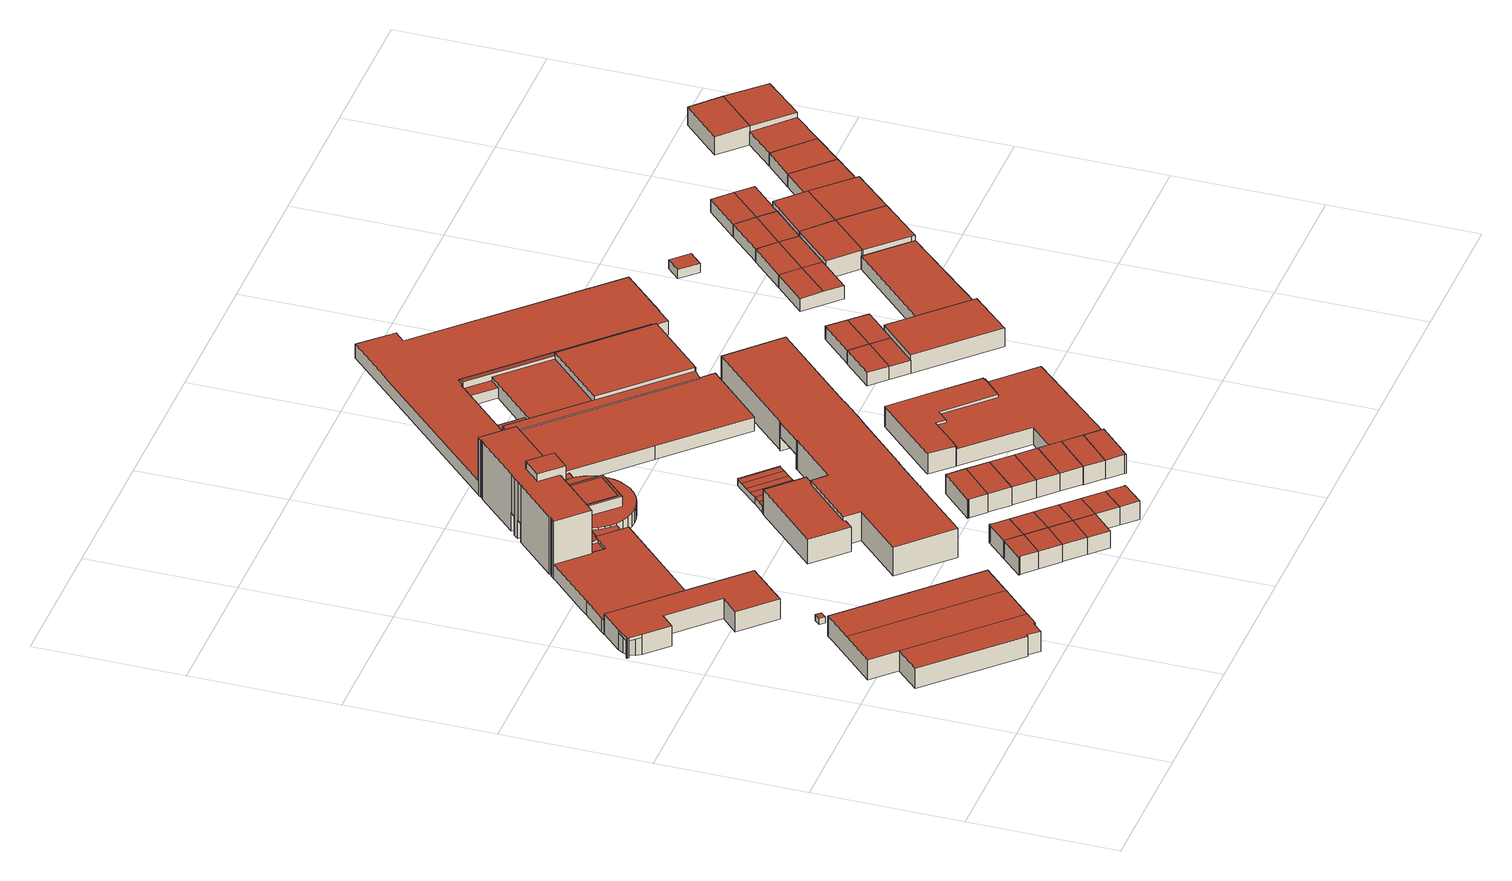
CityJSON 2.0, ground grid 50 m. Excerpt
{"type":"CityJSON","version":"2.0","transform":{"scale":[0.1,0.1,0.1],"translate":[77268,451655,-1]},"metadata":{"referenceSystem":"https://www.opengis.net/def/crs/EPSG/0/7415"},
"CityObjects":{
"building1":{"type":"Building","attributes":{"Volume":13999.69,"Dakoppervlakte":1916.48,"Muuroppervlakte":1341.81,"Vloeroppervlakte":1916.3,"hoogte_Z_max_in_m_NAP":7.34,"GEB_DOEL":"industriefunctie - overige gebruiksfunctie","dateOfConstruction":"1997-01-01","measuredHeight":7.4},"geometry":[{"type":"Solid","lod":"2","boundaries":[[[[0,1,2,3,4,5,6,7,8,9,10,11,12,13,14,15]],[[16,17,18,19,20,21,22,23]],[[24,16,23,25,26,27,28]],[[27,29,30,31,28]],[[17,16,6,5]],[[18,17,5,4]],[[2,20,19,3]],[[2,1,21,20]],[[21,1,0,22]],[[15,14,25,23,22,0]],[[14,13,26,25]],[[26,13,12,11,29,27]],[[10,30,29,11]],[[30,10,9,8,7,24,28,31]],[[6,16,24,7]],[[4,3,19,18]]]],"semantics":{"surfaces":[{"type":"GroundSurface"},{"type":"RoofSurface"},{"type":"WallSurface"}],"values":[[0,1,1,1,2,2,2,2,2,2,2,2,2,2,2,2]]}}]},
"building2":{"type":"Building","attributes":{"Volume":5080.6,"Dakoppervlakte":688.91,"Muuroppervlakte":1103.94,"Vloeroppervlakte":683.23,"hoogte_Z_max_in_m_NAP":7.45,"GEB_DOEL":"industriefunctie","dateOfConstruction":"1997-01-01","measuredHeight":7.43},"geometry":[{"type":"Solid","lod":"2","boundaries":[[[[32,33,34,35]],[[36,37,38,39,40,41,42,43,44,45,46,47,48]],[[49,50,51,52,53,54,55,56]],[[57,58,59,60,61,62,63,64,65,66,67,68,69]],[[56,66,65,49]],[[33,32,67,66,56]],[[68,67,32,35,54]],[[57,69,53,47,46]],[[46,45,58,57]],[[45,44,59,58]],[[44,43,60,59]],[[43,42,61,60]],[[42,41,62,61]],[[40,63,62,41]],[[39,64,63,40]],[[65,64,39,38,49]],[[48,47,53,52]],[[36,48,52,51]],[[51,50,37,36]],[[49,38,37,50]],[[34,33,56,55]],[[54,35,34,55]],[[68,54,53,69]]]],"semantics":{"surfaces":[{"type":"GroundSurface"},{"type":"OuterCeilingSurface"},{"type":"RoofSurface"},{"type":"WallSurface"}],"values":[[0,0,1,2,3,3,3,3,3,3,3,3,3,3,3,3,3,3,3,3,3,3,3]]}}]},
"building3":{"type":"Building","attributes":{"Volume":11.5,"Dakoppervlakte":5.27,"Muuroppervlakte":20.15,"Vloeroppervlakte":10.27,"hoogte_Z_max_in_m_NAP":2.2,"GEB_DOEL":"onbekend","dateOfConstruction":"1997-01-01","measuredHeight":2.18},"geometry":[{"type":"Solid","lod":"2","boundaries":[[[[70,71,72,73]],[[74,75,76,77]],[[71,74,77,72]],[[71,70,75,74]],[[73,76,75,70]],[[77,76,73,72]]]],"semantics":{"surfaces":[{"type":"GroundSurface"},{"type":"RoofSurface"},{"type":"WallSurface"}],"values":[[0,1,2,2,2,2]]}}]},
"building4":{"type":"Building","attributes":{"Volume":443.84,"Dakoppervlakte":66.18,"Muuroppervlakte":223.39,"Vloeroppervlakte":66.18,"hoogte_Z_max_in_m_NAP":6.76,"GEB_DOEL":"industriefunctie","dateOfConstruction":"1993-01-01","measuredHeight":6.78},"geometry":[{"type":"Solid","lod":"2","boundaries":[[[[78,79,80,81,82,83]],[[84,85,86,87,88,89]],[[79,78,87,86]],[[82,89,88,83]],[[82,81,84,89]],[[85,84,81,80]],[[88,87,78,83]],[[86,85,80,79]]]],"semantics":{"surfaces":[{"type":"GroundSurface"},{"type":"RoofSurface"},{"type":"WallSurface"}],"values":[[0,1,2,2,2,2,2,2]]}}]},
"building5":{"type":"Building","attributes":{"Volume":531.11,"Dakoppervlakte":80.83,"Muuroppervlakte":237.19,"Vloeroppervlakte":80.82,"hoogte_Z_max_in_m_NAP":6.76,"GEB_DOEL":"industriefunctie","dateOfConstruction":"1993-01-01","measuredHeight":6.64},"geometry":[{"type":"Solid","lod":"2","boundaries":[[[[90,91,92,93]],[[87,94,95,88]],[[90,93,88,95]],[[93,92,87,88]],[[87,92,91,94]],[[95,94,91,90]]]],"semantics":{"surfaces":[{"type":"GroundSurface"},{"type":"RoofSurface"},{"type":"WallSurface"}],"values":[[0,1,2,2,2,2]]}}]},
"building6":{"type":"Building","attributes":{"Volume":543.42,"Dakoppervlakte":83.27,"Muuroppervlakte":238.81,"Vloeroppervlakte":83.27,"hoogte_Z_max_in_m_NAP":6.76,"GEB_DOEL":"industriefunctie","dateOfConstruction":"1993-01-01","measuredHeight":6.59},"geometry":[{"type":"Solid","lod":"2","boundaries":[[[[96,97,98,99]],[[95,94,100,101]],[[96,99,94,95]],[[99,98,100,94]],[[100,98,97,101]],[[97,96,95,101]]]],"semantics":{"surfaces":[{"type":"GroundSurface"},{"type":"RoofSurface"},{"type":"WallSurface"}],"values":[[0,1,2,2,2,2]]}}]},
"building7":{"type":"Building","attributes":{"Volume":445.36,"Dakoppervlakte":66.3,"Muuroppervlakte":223.77,"Vloeroppervlakte":66.29,"hoogte_Z_max_in_m_NAP":6.76,"GEB_DOEL":"industriefunctie","dateOfConstruction":"1993-01-01","measuredHeight":6.79},"geometry":[{"type":"Solid","lod":"2","boundaries":[[[[83,82,102,103,104,105,106,107]],[[108,109,110,111,112,89,88,113]],[[82,83,88,89]],[[83,107,113,88]],[[110,109,108,106,105,104]],[[111,110,104,103]],[[103,102,112,111]],[[112,102,82,89]],[[108,113,107,106]]]],"semantics":{"surfaces":[{"type":"GroundSurface"},{"type":"RoofSurface"},{"type":"WallSurface"}],"values":[[0,1,2,2,2,2,2,2,2]]}}]},
"building8":{"type":"Building","attributes":{"Volume":494.15,"Dakoppervlakte":75.91,"Muuroppervlakte":228.43,"Vloeroppervlakte":75.9,"hoogte_Z_max_in_m_NAP":6.76,"GEB_DOEL":"industriefunctie","dateOfConstruction":"1993-01-01","measuredHeight":6.58},"geometry":[{"type":"Solid","lod":"2","boundaries":[[[[114,98,97,115]],[[100,116,117,101]],[[97,101,117,115]],[[97,98,100,101]],[[100,98,114,116]],[[116,114,115,117]]]],"semantics":{"surfaces":[{"type":"GroundSurface"},{"type":"RoofSurface"},{"type":"WallSurface"}],"values":[[0,1,2,2,2,2]]}}]},
"building9":{"type":"Building","attributes":{"Volume":531.86,"Dakoppervlakte":80.93,"Muuroppervlakte":237.38,"Vloeroppervlakte":80.93,"hoogte_Z_max_in_m_NAP":6.76,"GEB_DOEL":"industriefunctie","dateOfConstruction":"1993-01-01","measuredHeight":6.64},"geometry":[{"type":"Solid","lod":"2","boundaries":[[[[90,93,118,119]],[[120,113,88,95]],[[119,118,113,120]],[[88,113,118,93]],[[88,93,90,95]],[[95,90,119,120]]]],"semantics":{"surfaces":[{"type":"GroundSurface"},{"type":"RoofSurface"},{"type":"WallSurface"}],"values":[[0,1,2,2,2,2]]}}]},
"building10":{"type":"Building","attributes":{"Volume":544.01,"Dakoppervlakte":83.38,"Muuroppervlakte":238.93,"Vloeroppervlakte":83.37,"hoogte_Z_max_in_m_NAP":6.76,"GEB_DOEL":"industriefunctie","dateOfConstruction":"1993-01-01","measuredHeight":6.59},"geometry":[{"type":"Solid","lod":"2","boundaries":[[[[97,96,121,122]],[[101,123,120,95]],[[97,122,123,101]],[[122,121,120,123]],[[120,121,96,95]],[[96,97,101,95]]]],"semantics":{"surfaces":[{"type":"GroundSurface"},{"type":"RoofSurface"},{"type":"WallSurface"}],"values":[[0,1,2,2,2,2]]}}]},
"building11":{"type":"Building","attributes":{"Volume":496.17,"Dakoppervlakte":76.03,"Muuroppervlakte":229.21,"Vloeroppervlakte":76.02,"hoogte_Z_max_in_m_NAP":6.76,"GEB_DOEL":"industriefunctie","dateOfConstruction":"1993-01-01","measuredHeight":6.59},"geometry":[{"type":"Solid","lod":"2","boundaries":[[[[115,97,122,124]],[[125,123,101,117]],[[115,124,125,117]],[[122,123,125,124]],[[123,122,97,101]],[[97,115,117,101]]]],"semantics":{"surfaces":[{"type":"GroundSurface"},{"type":"RoofSurface"},{"type":"WallSurface"}],"values":[[0,1,2,2,2,2]]}}]},
"building12":{"type":"Building","attributes":{"Volume":529.21,"Dakoppervlakte":80.94,"Muuroppervlakte":236.18,"Vloeroppervlakte":80.94,"hoogte_Z_max_in_m_NAP":6.76,"GEB_DOEL":"industriefunctie","dateOfConstruction":"1993-01-01","measuredHeight":6.61},"geometry":[{"type":"Solid","lod":"2","boundaries":[[[[126,127,128,129]],[[130,125,117,131]],[[126,129,125,130]],[[117,125,129,128]],[[117,128,127,131]],[[127,126,130,131]]]],"semantics":{"surfaces":[{"type":"GroundSurface"},{"type":"RoofSurface"},{"type":"WallSurface"}],"values":[[0,1,2,2,2,2]]}}]},
"building13":{"type":"Building","attributes":{"Volume":448.9,"Dakoppervlakte":68.59,"Muuroppervlakte":221.14,"Vloeroppervlakte":68.58,"hoogte_Z_max_in_m_NAP":6.76,"GEB_DOEL":"industriefunctie","dateOfConstruction":"1993-01-01","measuredHeight":6.61},"geometry":[{"type":"Solid","lod":"2","boundaries":[[[[132,133,134,127,126,135]],[[136,137,130,131,138,139]],[[133,132,136,139]],[[126,130,137,135]],[[130,126,127,131]],[[131,127,134,138]],[[136,132,135,137]],[[134,133,139,138]]]],"semantics":{"surfaces":[{"type":"GroundSurface"},{"type":"RoofSurface"},{"type":"WallSurface"}],"values":[[0,1,2,2,2,2,2,2]]}}]},
"building14":{"type":"Building","attributes":{"Volume":722.33,"Dakoppervlakte":104.13,"Muuroppervlakte":304.66,"Vloeroppervlakte":104.12,"hoogte_Z_max_in_m_NAP":6.98,"GEB_DOEL":"industriefunctie","dateOfConstruction":"1993-01-01","measuredHeight":7.02},"geometry":[{"type":"Solid","lod":"2","boundaries":[[[[140,141,142,143,144,145,146]],[[147,148,149,150,151,152,153]],[[141,153,152,142]],[[153,141,140,147]],[[146,145,149,148]],[[150,149,145,144]],[[144,143,151,150]],[[142,152,151,143]],[[148,147,140,146]]]],"semantics":{"surfaces":[{"type":"GroundSurface"},{"type":"RoofSurface"},{"type":"WallSurface"}],"values":[[0,1,2,2,2,2,2,2,2]]}}]},
"building15":{"type":"Building","attributes":{"Volume":803.35,"Dakoppervlakte":118.93,"Muuroppervlakte":308.93,"Vloeroppervlakte":118.92,"hoogte_Z_max_in_m_NAP":6.98,"GEB_DOEL":"industriefunctie","dateOfConstruction":"1993-01-01","measuredHeight":6.84},"geometry":[{"type":"Solid","lod":"2","boundaries":[[[[154,155,156,157,158]],[[152,151,159,160,161]],[[159,151,157,156]],[[152,158,157,151]],[[159,156,155,160]],[[160,155,154,158,152,161]]]],"semantics":{"surfaces":[{"type":"GroundSurface"},{"type":"RoofSurface"},{"type":"WallSurface"}],"values":[[0,1,2,2,2,2]]}}]},
"building16":{"type":"Building","attributes":{"Volume":576.64,"Dakoppervlakte":246,"Muuroppervlakte":147.1,"Vloeroppervlakte":245.91,"hoogte_Z_max_in_m_NAP":2.24,"GEB_DOEL":"onbekend","dateOfConstruction":"1993-01-01","measuredHeight":2.39},"geometry":[{"type":"Solid","lod":"2","boundaries":[[[[162,163,164,165,166,167,168,169,170,171,172,173,174,175,176,177]],[[178,179,180,181]],[[180,182,183,181]],[[184,185,179,178]],[[186,187,185,184]],[[188,183,182,189]],[[189,190,191,188]],[[191,190,192,193]],[[193,192,162,177]],[[176,175,174,173,172,171,170,186,184,178,181,183,188,191,193,177]],[[170,169,187,186]],[[169,168,167,166,165,164,189,182,180,179,185,187]],[[192,190,189,164,163,162]]]],"semantics":{"surfaces":[{"type":"GroundSurface"},{"type":"RoofSurface"},{"type":"WallSurface"}],"values":[[0,1,1,1,1,1,1,1,2,2,2,2,2]]}}]},
"building17":{"type":"Building","attributes":{"Volume":848.94,"Dakoppervlakte":126.36,"Muuroppervlakte":313.97,"Vloeroppervlakte":126.35,"hoogte_Z_max_in_m_NAP":6.98,"GEB_DOEL":"industriefunctie","dateOfConstruction":"1993-01-01","measuredHeight":6.8},"geometry":[{"type":"Solid","lod":"2","boundaries":[[[[194,195,196,197]],[[198,160,159,199]],[[198,199,194,197]],[[197,196,160,198]],[[159,160,196,195]],[[195,194,199,159]]]],"semantics":{"surfaces":[{"type":"GroundSurface"},{"type":"RoofSurface"},{"type":"WallSurface"}],"values":[[0,1,2,2,2,2]]}}]},
"building18":{"type":"Building","attributes":{"Volume":799.57,"Dakoppervlakte":118.91,"Muuroppervlakte":307.49,"Vloeroppervlakte":118.9,"hoogte_Z_max_in_m_NAP":6.98,"GEB_DOEL":"industriefunctie","dateOfConstruction":"1993-01-01","measuredHeight":6.81},"geometry":[{"type":"Solid","lod":"2","boundaries":[[[[200,194,197,201]],[[202,198,199,203]],[[203,200,201,202]],[[201,197,198,202]],[[199,198,197,194]],[[194,200,203,199]]]],"semantics":{"surfaces":[{"type":"GroundSurface"},{"type":"RoofSurface"},{"type":"WallSurface"}],"values":[[0,1,2,2,2,2]]}}]},
"building19":{"type":"Building","attributes":{"Volume":30271.26,"Dakoppervlakte":3119.32,"Muuroppervlakte":3948.68,"Vloeroppervlakte":2747.33,"hoogte_Z_max_in_m_NAP":10.56,"GEB_DOEL":"industriefunctie","dateOfConstruction":"2003-01-01","measuredHeight":10.73},"geometry":[{"type":"Solid","lod":"2","boundaries":[[[[204,205,206,207,208,209,210,211,212,213]],[[214,215,216,217,218,219,220,221,222,223,224,225,226,227,228,229,230,231,232,233,234,235,236,237,238,239,240,241,242,243,244,245,246]],[[247,248,249,250,251,252,253,254,255]],[[256,257,258,259,260,261,262,263,264,265]],[[266,267,268,269,270,271,272,273],[274,275,276,277,278,279,280,281,282,283]],[[284,285,286,287,288,289,290,291,292,293,294,295,296,297,298,299,300,301,302,303,304,305,306,307,308,309,310,311,312]],[[313,314,315,316,317,318,319,320]],[[226,225,287,286,257]],[[224,288,287,225]],[[288,224,223,289]],[[223,222,290,289]],[[291,290,222,221,267]],[[291,267,266,292]],[[206,205,293,292,266]],[[205,204,294,293]],[[294,204,213,295]],[[212,296,295,213]],[[211,297,296,212]],[[211,210,298,297]],[[298,210,209,271,299]],[[299,271,270,300]],[[220,219,301,300,270]],[[219,218,302,301]],[[218,217,303,302]],[[308,307,306,243,242,241]],[[308,241,240,309]],[[238,311,310,309,240,239]],[[284,312,237,236]],[[236,235,258,285,284]],[[286,285,258,257]],[[216,215,319,318]],[[214,320,319,215]],[[320,214,246,313]],[[245,314,313,246]],[[314,245,244,315]],[[303,217,216,318,317,304]],[[304,317,316,305]],[[305,316,315,244,243,306]],[[259,258,235,234]],[[257,256,227,226]],[[227,256,265,228]],[[228,265,264,229]],[[229,264,263,230]],[[263,262,231,230]],[[262,261,232,231]],[[261,260,233,232]],[[259,234,233,260]],[[207,206,266,273]],[[208,207,273,272]],[[272,271,209,208]],[[255,254,279,278,277]],[[277,276,247,255]],[[276,275,248,247]],[[275,274,249,248]],[[274,283,250,249]],[[251,250,283,282]],[[282,281,252,251]],[[281,280,253,252]],[[279,254,253,280]],[[311,238,237,312]],[[270,269,268,267,221,220]]]],"semantics":{"surfaces":[{"type":"GroundSurface"},{"type":"OuterCeilingSurface"},{"type":"RoofSurface"},{"type":"WallSurface"}],"values":[[0,0,0,1,1,2,2,3,3,3,3,3,3,3,3,3,3,3,3,3,3,3,3,3,3,3,3,3,3,3,3,3,3,3,3,3,3,3,3,3,3,3,3,3,3,3,3,3,3,3,3,3,3,3,3,3,3,3,3,3,3]]}}]},
"building20":{"type":"Building","attributes":{"Volume":801.81,"Dakoppervlakte":118.89,"Muuroppervlakte":308.37,"Vloeroppervlakte":118.88,"hoogte_Z_max_in_m_NAP":6.98,"GEB_DOEL":"industriefunctie","dateOfConstruction":"1993-01-01","measuredHeight":6.83},"geometry":[{"type":"Solid","lod":"2","boundaries":[[[[321,200,201,322]],[[323,324,202,203]],[[323,321,322,324]],[[322,201,202,324]],[[202,201,200,203]],[[200,321,323,203]]]],"semantics":{"surfaces":[{"type":"GroundSurface"},{"type":"RoofSurface"},{"type":"WallSurface"}],"values":[[0,1,2,2,2,2]]}}]},
"building21":{"type":"Building","attributes":{"Volume":767.3,"Dakoppervlakte":111.46,"Muuroppervlakte":307.87,"Vloeroppervlakte":111.45,"hoogte_Z_max_in_m_NAP":6.98,"GEB_DOEL":"industriefunctie","dateOfConstruction":"1993-01-01","measuredHeight":6.97},"geometry":[{"type":"Solid","lod":"2","boundaries":[[[[325,326,327,328]],[[323,329,330,324]],[[327,326,329,323]],[[329,326,325,330]],[[328,324,330,325]],[[328,327,323,324]]]],"semantics":{"surfaces":[{"type":"GroundSurface"},{"type":"RoofSurface"},{"type":"WallSurface"}],"values":[[0,1,2,2,2,2]]}}]},
"building22":{"type":"Building","attributes":{"Volume":747.15,"Dakoppervlakte":105.68,"Muuroppervlakte":312.01,"Vloeroppervlakte":105.67,"hoogte_Z_max_in_m_NAP":6.98,"GEB_DOEL":"industriefunctie","dateOfConstruction":"1993-01-01","measuredHeight":7.15},"geometry":[{"type":"Solid","lod":"2","boundaries":[[[[331,332,333,334,335,336]],[[329,337,338,339,340,330]],[[332,331,329,330]],[[338,337,336,335]],[[338,335,334,339]],[[334,333,340,339]],[[336,337,329,331]],[[330,340,333,332]]]],"semantics":{"surfaces":[{"type":"GroundSurface"},{"type":"RoofSurface"},{"type":"WallSurface"}],"values":[[0,1,2,2,2,2,2,2]]}}]},
"building23":{"type":"Building","attributes":{"Volume":63723.82,"Dakoppervlakte":9863.92,"Muuroppervlakte":5953.42,"Vloeroppervlakte":9845.98,"hoogte_Z_max_in_m_NAP":23.62,"GEB_DOEL":"industriefunctie","dateOfConstruction":"1993-01-01","measuredHeight":23.91},"geometry":[{"type":"Solid","lod":"2","boundaries":[[[[341,342,343,344,345,346,347,348,349,350,351,352,353,354,355,356,357,358,359,360,361,362,363,364,365,366,367,368,369,370,371,372,373,374,375,376,377,378,379,380,381,382,383,384,385,386,387,388,389,390,391,392,393,394,395,396,397,398,399,400,401,402,403,404,405,406,407,408],[409,410,411,412]],[[413,414,415,416]],[[417,418,419,420]],[[421,422,423,424,425,426,427,428,429,430,431,432,433,434,435,436,437,438,439,440,441,442,443,444,445,446,447,448,449,450,451,452]],[[453,454,455,456,457,458]],[[459,460,461,462]],[[463,464,465,466,467]],[[468,469,470,471,472]],[[473,474,475,476,477]],[[478,479,480,481,482]],[[483,484,485,486,487,488,489,490,491,492,493,494,495,496]],[[497,498,499,500,501,502,503,504,505,506,507,508,509,510,511,512,513,514,515,516,517]],[[518,519,520,521,522,523,524,525,526,527,528,529,530,531,532,533,534,535,536,537,538,539,540,541,542,543,544,545,546,547,548,549,550]],[[551,552,553,554,555,556,557,558,559,560,561,562,563,564,565,566]],[[567,568,569,570,571,572,573,574]],[[575,576,577,578]],[[579,580,581,582,583,584,585,586,587,588]],[[589,590,591,592,593,594,595,596]],[[597,598,599,600,601,602,603,604,605,606]],[[607,608,609,610,611,612,613,614]],[[615,616,617,618,484,619,620,621]],[[622,623,624,625,626,627]],[[610,353,352,439,438,437,611]],[[352,351,440,439]],[[351,350,441,440]],[[350,349,442,441]],[[349,348,443,442]],[[342,421,452,343]],[[422,421,342,341]],[[422,341,408,423]],[[423,408,407,424]],[[424,407,406,425]],[[406,405,426,425]],[[405,404,427,426]],[[402,401,400,431,430,429,428,427,404,403]],[[347,458,474]],[[458,347,346,453]],[[453,346,345,454]],[[345,344,466,455,454]],[[470,469,411,410]],[[449,472,471,461,460,465,464]],[[480,479,409,412]],[[471,470,410,409,479,478,462,461]],[[456,455,466,465]],[[456,465,460,459,475,457]],[[475,474,458,457]],[[451,467,466,344,343,452]],[[475,459,462,478,482,446,476]],[[446,482,481,447]],[[412,411,469,468,448,447,481,480]],[[448,468,472,449]],[[451,450,463,467]],[[463,450,449,464]],[[446,445,477,476]],[[473,477,445,444]],[[444,443,348,347,474,473]],[[379,491,490,489,488,382,381,380]],[[493,492,491,379,378,377]],[[377,376,494,493]],[[376,375,495,494]],[[495,375,374,496]],[[395,394,416,510,509]],[[510,416,415,511]],[[391,390,420,512,511,415]],[[512,420,419,513]],[[386,514,513,419,387]],[[514,386,385,515]],[[515,385,384,516]],[[516,384,383,517]],[[517,383,382,488,497]],[[506,505,504,431,400,399,398]],[[506,398,397,507]],[[397,396,508,507]],[[395,509,508,396]],[[372,371,545,544,592]],[[371,370,546,545]],[[370,369,547,546]],[[548,547,369,368]],[[549,548,368,367]],[[367,366,550,549]],[[366,365,518,550]],[[519,518,365,364]],[[519,364,363,520]],[[520,363,362,521]],[[521,362,361,522]],[[522,361,360,523]],[[523,360,359,524]],[[525,358,357,526]],[[356,527,526,357]],[[355,528,527,356]],[[529,528,355,354,609]],[[591,373,372,592]],[[587,586,617,616]],[[618,617,586,585]],[[609,354,353,610]],[[627,600,599,622]],[[502,501,577,576,605,604]],[[597,563,562,624,623,598]],[[564,563,597,606]],[[579,558,557,580]],[[558,579,588,615,621,559]],[[552,574,573,553]],[[574,552,551,567]],[[567,551,566,568]],[[569,568,566,565]],[[571,570,556,555]],[[571,555,554,572]],[[573,572,554,553]],[[587,616,615,588]],[[623,622,599,598]],[[565,564,606,605,576,575,581,580,557,556,570,569]],[[543,593,592,544]],[[608,530,529,609]],[[530,608,607,531]],[[531,607,614,532]],[[532,614,613,533]],[[534,533,613,612]],[[539,589,596,540]],[[540,596,595,541]],[[541,595,594,542]],[[542,594,593,543]],[[560,559,621,620,538,537]],[[561,560,537,536]],[[561,536,535,625,624,562]],[[483,590,589,539,538,620,619]],[[577,501,500,578]],[[581,575,578,500,499,582]],[[486,485,584,583]],[[483,496,374,373,591,590]],[[584,485,484,618,585]],[[487,498,497,488]],[[486,583,582,499,498,487]],[[483,619,484]],[[433,603,602,434]],[[435,434,602,601]],[[431,504,503,432]],[[600,627,626,436,435,601]],[[612,611,437,436,626,625,535,534]],[[432,503,502,604,603,433]],[[394,393,413,416]],[[392,391,415,414]],[[413,393,392,414]],[[390,389,417,420]],[[419,418,388,387]],[[417,389,388,418]],[[524,359,358,525]]]],"semantics":{"surfaces":[{"type":"GroundSurface"},{"type":"OuterCeilingSurface"},{"type":"RoofSurface"},{"type":"WallSurface"}],"values":[[0,1,1,2,2,2,2,2,2,2,2,2,2,2,2,2,2,2,2,2,2,2,3,3,3,3,3,3,3,3,3,3,3,3,3,3,3,3,3,3,3,3,3,3,3,3,3,3,3,3,3,3,3,3,3,3,3,3,3,3,3,3,3,3,3,3,3,3,3,3,3,3,3,3,3,3,3,3,3,3,3,3,3,3,3,3,3,3,3,3,3,3,3,3,3,3,3,3,3,3,3,3,3,3,3,3,3,3,3,3,3,3,3,3,3,3,3,3,3,3,3,3,3,3,3,3,3,3,3,3,3,3,3,3,3,3,3,3,3,3,3,3,3,3,3,3]]}}]},
"building24":{"type":"Building","attributes":{"Volume":11678.2,"Dakoppervlakte":1740.65,"Muuroppervlakte":1334.13,"Vloeroppervlakte":1740.6,"hoogte_Z_max_in_m_NAP":7.19,"GEB_DOEL":"industriefunctie","dateOfConstruction":"1993-01-01","measuredHeight":7.5},"geometry":[{"type":"Solid","lod":"2","boundaries":[[[[628,629,630,631,632,633,634,635,636,637,638,639,640,641,642,643,644,645,646,647,648]],[[649,650,651,652,653,654,655,656,657,658,659,660,661,662]],[[663,664,665,666,667,668,669,670,671,672,673,674,675,676,677,678,679]],[[630,662,661,631]],[[662,630,629,649]],[[649,629,628,648,651,650]],[[651,648,647,652]],[[653,646,645,644,643,656,655,654]],[[669,656,643,642,670]],[[671,670,642,641]],[[671,641,640,639,673,672]],[[637,675,674,673,639,638]],[[677,676,675,637,636,635,634,633,632,663,679,678]],[[664,663,632,631,661]],[[666,659,658,667]],[[658,657,668,667]],[[668,657,656,669]],[[664,661,660,665]],[[666,665,660,659]],[[652,647,646,653]]]],"semantics":{"surfaces":[{"type":"GroundSurface"},{"type":"RoofSurface"},{"type":"WallSurface"}],"values":[[0,1,1,2,2,2,2,2,2,2,2,2,2,2,2,2,2,2,2,2]]}}]},
"building25":{"type":"Building","attributes":{"Volume":970.76,"Dakoppervlakte":201.12,"Muuroppervlakte":273.6,"Vloeroppervlakte":201.11,"hoogte_Z_max_in_m_NAP":4.9,"GEB_DOEL":"industriefunctie","dateOfConstruction":"1993-01-01","measuredHeight":4.86},"geometry":[{"type":"Solid","lod":"2","boundaries":[[[[680,681,682,683,684,685]],[[686,687,688,689]],[[688,687,690,691]],[[680,689,688,681]],[[689,680,685,686]],[[690,683,682,691]],[[681,688,691,682]],[[687,684,683,690]],[[685,684,687,686]]]],"semantics":{"surfaces":[{"type":"GroundSurface"},{"type":"RoofSurface"},{"type":"WallSurface"}],"values":[[0,1,1,2,2,2,2,2,2]]}}]},
"building26":{"type":"Building","attributes":{"Volume":1051.66,"Dakoppervlakte":218.38,"Muuroppervlakte":284.03,"Vloeroppervlakte":218.37,"hoogte_Z_max_in_m_NAP":4.9,"GEB_DOEL":"industriefunctie","dateOfConstruction":"1993-01-01","measuredHeight":4.85},"geometry":[{"type":"Solid","lod":"2","boundaries":[[[[692,693,694,695,696,697,698,699]],[[700,689,688,701]],[[702,701,688,691,703,704]],[[695,694,700,701]],[[694,693,689,700]],[[692,699,691,688]],[[704,703,691,699,698,697]],[[701,702,704,697,696,695]],[[693,692,688,689]]]],"semantics":{"surfaces":[{"type":"GroundSurface"},{"type":"RoofSurface"},{"type":"WallSurface"}],"values":[[0,1,1,2,2,2,2,2,2]]}}]},
"building27":{"type":"Building","attributes":{"Volume":3887.03,"Dakoppervlakte":571.54,"Muuroppervlakte":676.87,"Vloeroppervlakte":571.54,"hoogte_Z_max_in_m_NAP":6.77,"GEB_DOEL":"industriefunctie","dateOfConstruction":"1993-01-01","measuredHeight":6.8},"geometry":[{"type":"Solid","lod":"2","boundaries":[[[[705,706,707,708,683,682,709,710]],[[711,712,713,714,715,716,717,718]],[[714,713,708,707]],[[706,705,716,715]],[[718,717,716,705,710,709]],[[712,711,718,709,682,683]],[[707,706,715,714]],[[712,683,708,713]]]],"semantics":{"surfaces":[{"type":"GroundSurface"},{"type":"RoofSurface"},{"type":"WallSurface"}],"values":[[0,1,2,2,2,2,2,2]]}}]},
"building28":{"type":"Building","attributes":{"Volume":1034.85,"Dakoppervlakte":216.64,"Muuroppervlakte":278.51,"Vloeroppervlakte":216.57,"hoogte_Z_max_in_m_NAP":4.93,"GEB_DOEL":"industriefunctie","dateOfConstruction":"1993-01-01","measuredHeight":4.88},"geometry":[{"type":"Solid","lod":"2","boundaries":[[[[719,720,721,722,723,724,725,726]],[[727,728,729,730]],[[728,727,731,732,733,734]],[[727,730,722,721,720,719,732,731]],[[733,726,725,734]],[[729,728,734,725,724,723]],[[732,719,726,733]],[[723,722,730,729]]]],"semantics":{"surfaces":[{"type":"GroundSurface"},{"type":"RoofSurface"},{"type":"WallSurface"}],"values":[[0,1,1,2,2,2,2,2]]}}]},
"building29":{"type":"Building","attributes":{"Volume":3497.28,"Dakoppervlakte":741.73,"Muuroppervlakte":547.1,"Vloeroppervlakte":741.73,"hoogte_Z_max_in_m_NAP":4.74,"GEB_DOEL":"industriefunctie","dateOfConstruction":"1993-01-01","measuredHeight":4.72},"geometry":[{"type":"Solid","lod":"2","boundaries":[[[[705,735,736,706]],[[737,738,739,740]],[[705,706,738,737]],[[706,736,739,738]],[[735,740,739,736]],[[735,705,737,740]]]],"semantics":{"surfaces":[{"type":"GroundSurface"},{"type":"RoofSurface"},{"type":"WallSurface"}],"values":[[0,1,2,2,2,2]]}}]},
"building30":{"type":"Building","attributes":{"Volume":152.48,"Dakoppervlakte":46.14,"Muuroppervlakte":90.44,"Vloeroppervlakte":46.14,"hoogte_Z_max_in_m_NAP":3.2,"GEB_DOEL":"overige gebruiksfunctie","dateOfConstruction":"1993-01-01","measuredHeight":3.31},"geometry":[{"type":"Solid","lod":"2","boundaries":[[[[741,742,743,744,745]],[[746,747,748,749,750]],[[750,742,741,746]],[[741,745,747,746]],[[747,745,744,743,749,748]],[[743,742,750,749]]]],"semantics":{"surfaces":[{"type":"GroundSurface"},{"type":"RoofSurface"},{"type":"WallSurface"}],"values":[[0,1,2,2,2,2]]}}]},
"building31":{"type":"Building","attributes":{"Volume":1116.85,"Dakoppervlakte":233.77,"Muuroppervlakte":289.23,"Vloeroppervlakte":233.69,"hoogte_Z_max_in_m_NAP":4.93,"GEB_DOEL":"industriefunctie","dateOfConstruction":"1993-01-01","measuredHeight":4.88},"geometry":[{"type":"Solid","lod":"2","boundaries":[[[[751,752,753,725,724,723]],[[754,729,728,755]],[[755,728,734,756]],[[751,754,755,752]],[[751,723,729,754]],[[753,752,755,756]],[[734,728,724,725]],[[753,756,734,725]],[[724,728,729,723]]]],"semantics":{"surfaces":[{"type":"GroundSurface"},{"type":"RoofSurface"},{"type":"WallSurface"}],"values":[[0,1,1,2,2,2,2,2,2]]}}]},
"building32":{"type":"Building","attributes":{"Volume":3726.35,"Dakoppervlakte":549.38,"Muuroppervlakte":652.33,"Vloeroppervlakte":549.3,"hoogte_Z_max_in_m_NAP":6.85,"GEB_DOEL":"industriefunctie","dateOfConstruction":"1993-01-01","measuredHeight":6.91},"geometry":[{"type":"Solid","lod":"2","boundaries":[[[[757,758,759,760,761,762,763,764,765]],[[766,767,768,769,770]],[[771,772,773,768,767,774]],[[763,769,768,764]],[[763,762,770,769]],[[762,761,766,770]],[[766,761,760,767]],[[760,759,774,767]],[[771,774,759,758]],[[773,772,771,758,757,765]],[[764,768,773,765]]]],"semantics":{"surfaces":[{"type":"GroundSurface"},{"type":"RoofSurface"},{"type":"WallSurface"}],"values":[[0,1,1,2,2,2,2,2,2,2,2]]}}]},
"building33":{"type":"Building","attributes":{"Volume":1074.48,"Dakoppervlakte":225.86,"Muuroppervlakte":283.08,"Vloeroppervlakte":225.78,"hoogte_Z_max_in_m_NAP":4.93,"GEB_DOEL":"industriefunctie","dateOfConstruction":"1993-01-01","measuredHeight":4.86},"geometry":[{"type":"Solid","lod":"2","boundaries":[[[[775,776,777,778,779,780]],[[755,781,782,754]],[[781,755,756,783]],[[777,776,755,754]],[[778,782,781,779]],[[775,780,783,756]],[[779,781,783,780]],[[776,775,756,755]],[[782,778,777,754]]]],"semantics":{"surfaces":[{"type":"GroundSurface"},{"type":"RoofSurface"},{"type":"WallSurface"}],"values":[[0,1,1,2,2,2,2,2,2]]}}]},
"building34":{"type":"Building","attributes":{"Volume":3684.99,"Dakoppervlakte":531.24,"Muuroppervlakte":656.22,"Vloeroppervlakte":531.17,"hoogte_Z_max_in_m_NAP":6.85,"GEB_DOEL":"industriefunctie","dateOfConstruction":"1993-01-01","measuredHeight":7.06},"geometry":[{"type":"Solid","lod":"2","boundaries":[[[[784,785,786,787,788,789,790]],[[791,792,769,768,793]],[[794,793,768,773]],[[789,769,792,791,784,790]],[[794,773,787,786]],[[785,793,794,786]],[[769,789,788,787,773,768]],[[785,784,791,793]]]],"semantics":{"surfaces":[{"type":"GroundSurface"},{"type":"RoofSurface"},{"type":"WallSurface"}],"values":[[0,1,1,2,2,2,2,2]]}}]},
"building35":{"type":"Building","attributes":{"Volume":1072.32,"Dakoppervlakte":225.47,"Muuroppervlakte":282.73,"Vloeroppervlakte":225.39,"hoogte_Z_max_in_m_NAP":4.93,"GEB_DOEL":"industriefunctie","dateOfConstruction":"1993-01-01","measuredHeight":4.86},"geometry":[{"type":"Solid","lod":"2","boundaries":[[[[779,778,795,796,797,798,799,780]],[[781,800,801,782]],[[802,800,781,783,803,804]],[[801,795,778,782]],[[778,779,781,782]],[[795,801,800,796]],[[779,780,783,781]],[[783,780,799,803]],[[803,799,798,804]],[[800,802,804,798,797,796]]]],"semantics":{"surfaces":[{"type":"GroundSurface"},{"type":"RoofSurface"},{"type":"WallSurface"}],"values":[[0,1,1,2,2,2,2,2,2,2]]}}]},
"building36":{"type":"Building","attributes":{"Volume":1138.81,"Dakoppervlakte":235.09,"Muuroppervlakte":299.37,"Vloeroppervlakte":235.09,"hoogte_Z_max_in_m_NAP":4.85,"GEB_DOEL":"industriefunctie","dateOfConstruction":"1993-01-01","measuredHeight":4.84},"geometry":[{"type":"Solid","lod":"2","boundaries":[[[[805,806,807,808]],[[809,810,811,812]],[[805,808,810,809]],[[808,807,811,810]],[[806,812,811,807]],[[805,809,812,806]]]],"semantics":{"surfaces":[{"type":"GroundSurface"},{"type":"RoofSurface"},{"type":"WallSurface"}],"values":[[0,1,2,2,2,2]]}}]},
"building37":{"type":"Building","attributes":{"Volume":1042.88,"Dakoppervlakte":214.66,"Muuroppervlakte":287.9,"Vloeroppervlakte":214.66,"hoogte_Z_max_in_m_NAP":4.85,"GEB_DOEL":"industriefunctie","dateOfConstruction":"1993-01-01","measuredHeight":4.86},"geometry":[{"type":"Solid","lod":"2","boundaries":[[[[806,805,813,814]],[[812,815,816,809]],[[806,814,815,812]],[[813,816,815,814]],[[805,809,816,813]],[[809,805,806,812]]]],"semantics":{"surfaces":[{"type":"GroundSurface"},{"type":"RoofSurface"},{"type":"WallSurface"}],"values":[[0,1,2,2,2,2]]}}]},
"building38":{"type":"Building","attributes":{"Volume":1049.55,"Dakoppervlakte":216.21,"Muuroppervlakte":287.79,"Vloeroppervlakte":216.21,"hoogte_Z_max_in_m_NAP":4.85,"GEB_DOEL":"industriefunctie","dateOfConstruction":"1993-01-01","measuredHeight":4.85},"geometry":[{"type":"Solid","lod":"2","boundaries":[[[[817,818,814,813]],[[819,816,815,820]],[[817,813,816,819]],[[813,814,815,816]],[[818,820,815,814]],[[817,819,820,818]]]],"semantics":{"surfaces":[{"type":"GroundSurface"},{"type":"RoofSurface"},{"type":"WallSurface"}],"values":[[0,1,2,2,2,2]]}}]},
"building39":{"type":"Building","attributes":{"Volume":3386.96,"Dakoppervlakte":505.99,"Muuroppervlakte":612.34,"Vloeroppervlakte":505.88,"hoogte_Z_max_in_m_NAP":6.89,"GEB_DOEL":"industriefunctie","dateOfConstruction":"1993-01-01","measuredHeight":6.84},"geometry":[{"type":"Solid","lod":"2","boundaries":[[[[821,822,823,824,818,825,817,826,827,828]],[[829,830,831,832,833,834]],[[833,835,836,837,838,834]],[[821,828,835,833]],[[837,836,835,828,827,826]],[[826,817,838,837]],[[829,834,838,817,825,818]],[[829,818,824,830]],[[831,830,824,823]],[[831,823,822,821,833,832]]]],"semantics":{"surfaces":[{"type":"GroundSurface"},{"type":"RoofSurface"},{"type":"WallSurface"}],"values":[[0,1,1,2,2,2,2,2,2,2]]}}]}
},
"vertices":[
[481,99,9],[477,104,9],[443,70,9],[410,103,9],[405,99,9],[132,369,9],[208,446,9],[132,522,9],[231,622,9],[300,691,9],[319,711,9],[706,327,9],[618,238,9],[522,141,9],[522,140,9],[520,138,9],[208,446,82],[132,369,83],[405,99,83],[410,103,83],[443,70,83],[477,104,82],[481,99,82],[520,138,82],[132,522,82],[522,140,82],[522,141,82],[618,238,83],[231,622,83],[706,327,82],[319,711,82],[300,691,82],
[8,1253,10],[12,1257,10],[15,1253,10],[12,1249,10],[29,1253,10],[33,1274,10],[44,1291,10],[113,1361,10],[322,1155,10],[478,1000,10],[357,877,10],[249,985,10],[305,1041,10],[158,1187,10],[116,1145,10],[44,1216,10],[33,1233,10],[44,1291,73],[33,1274,73],[29,1253,73],[33,1233,73],[44,1216,73],[12,1249,73],[15,1253,73],[12,1257,73],[116,1145,84],[158,1187,84],[305,1041,84],[249,985,84],[357,877,84],[478,1000,84],[322,1155,84],[113,1361,84],[44,1291,84],[12,1257,84],[8,1253,84],[12,1249,84],[44,1216,84],
[398,758,10],[381,740,10],[366,754,10],[384,773,10],[381,740,32],[398,758,32],[384,773,32],[366,754,32],
[859,215,10],[814,259,10],[813,259,10],[810,262,10],[880,332,10],[928,284,10],[810,262,76],[813,259,76],[814,259,76],[859,215,76],[928,284,78],[880,332,78],
[987,226,11],[918,157,11],[859,215,11],[928,284,11],[918,157,76],[987,226,78],
[987,226,12],[1047,166,12],[978,97,12],[918,157,12],[978,97,76],[1047,166,78],
[950,402,10],[953,399,10],[952,399,10],[954,396,10],[980,371,10],[997,354,10],[980,371,76],[954,396,76],[952,399,76],[953,399,76],[950,402,76],[997,354,76],
[1033,42,12],[1102,112,12],[1033,42,76],[1102,112,78],
[997,354,11],[1056,296,11],[1056,296,76],
[1056,296,12],[1116,236,12],[1116,236,76],
[1171,181,12],[1171,181,76],
[1230,123,11],[1161,54,11],[1102,112,11],[1171,181,11],[1230,123,76],[1161,54,78],
[1277,78,11],[1280,75,11],[1210,5,11],[1276,77,11],[1277,78,76],[1276,77,76],[1210,5,78],[1280,75,76],
[1052,505,10],[1157,611,10],[1207,562,10],[1102,457,10],[1055,503,10],[1055,502,10],[1053,505,10],[1052,505,78],[1053,505,78],[1055,502,78],[1055,503,78],[1102,457,78],[1207,562,80],[1157,611,80],
[1225,544,11],[1264,506,11],[1159,400,11],[1102,457,11],[1207,562,11],[1159,400,78],[1264,506,80],[1225,544,80],
[887,1108,8],[907,1128,8],[926,1147,8],[945,1167,8],[964,1187,8],[984,1207,8],[1002,1226,8],[1005,1228,8],[1109,1126,8],[1106,1124,8],[1088,1105,8],[1068,1085,8],[1049,1065,8],[1029,1045,8],[1010,1026,8],[990,1006,8],[1088,1105,32],[984,1207,32],[964,1187,31],[1068,1085,31],[945,1167,32],[1049,1065,32],[1106,1124,31],[1002,1226,31],[1109,1126,32],[1005,1228,32],[1029,1045,32],[926,1147,32],[907,1128,32],[1010,1026,32],[887,1108,32],[990,1006,32],
[1219,340,12],[1159,400,12],[1264,506,12],[1324,446,12],[1324,446,80],[1219,340,78],
[1276,284,12],[1381,390,12],[1381,390,80],[1276,284,78],
[1380,1009,8],[1382,1008,8],[1378,1004,8],[1377,1006,8],[1325,1056,8],[1219,1162,8],[1223,1165,8],[1224,1164,8],[1501,1444,8],[1658,1289,8],[878,1104,8],[983,1000,8],[955,972,8],[995,933,8],[1142,1082,8],[1141,1083,8],[1144,1086,8],[1304,929,8],[1300,925,8],[1299,926,8],[1127,753,8],[1124,748,8],[1122,750,8],[1119,751,8],[1078,778,8],[1040,809,8],[1003,842,8],[930,768,8],[935,763,8],[968,727,8],[998,689,8],[1023,650,8],[1025,648,8],[1021,645,8],[1020,645,8],[1018,644,8],[844,468,8],[688,623,8],[812,748,8],[839,776,8],[799,815,8],[772,787,8],[667,891,8],[1237,1093,8],[1309,1022,8],[1313,1015,8],[1313,1006,8],[1309,998,8],[1301,994,8],[1292,994,8],[1285,998,8],[1213,1069,8],[1119,751,82],[1122,750,82],[1023,650,82],[998,689,82],[968,727,82],[935,763,82],[930,768,82],[1003,842,82],[1040,809,82],[1078,778,82],[1378,1004,60],[1304,929,60],[1302,931,60],[1251,981,60],[1144,1086,60],[1219,1162,60],[1325,1056,60],[1377,1006,60],[1313,1015,60],[1309,1022,60],[1237,1093,60],[1213,1069,60],[1276,1006,60],[1285,998,60],[1292,994,60],[1301,994,60],[1309,998,60],[1313,1006,60],[1025,648,116],[1023,650,116],[1122,750,116],[1124,748,116],[1127,753,116],[1299,926,116],[1300,925,116],[1304,929,116],[1378,1004,116],[1382,1008,116],[1380,1009,116],[1658,1289,116],[1501,1444,114],[1224,1164,114],[1223,1165,114],[1219,1162,114],[1144,1086,114],[1141,1083,114],[1142,1082,114],[995,933,114],[951,976,114],[795,819,114],[839,776,114],[812,748,114],[688,623,114],[844,468,116],[1018,644,116],[1020,645,116],[1021,645,116],[667,891,100],[772,787,100],[799,815,100],[795,819,100],[951,976,100],[955,972,100],[983,1000,100],[878,1104,100],
[1333,228,12],[1438,333,12],[1333,228,78],[1438,333,80],
[1491,280,10],[1386,175,10],[1333,228,10],[1438,333,10],[1386,175,78],[1491,280,80],
[1386,175,8],[1491,280,8],[1541,230,8],[1436,124,8],[1433,127,8],[1434,128,8],[1434,128,78],[1433,127,78],[1436,124,78],[1541,230,80],
[1749,1725,7],[1707,1682,7],[1667,1721,7],[1650,1704,7],[1652,1703,7],[1465,1514,7],[1463,1515,7],[1446,1498,7],[1486,1459,7],[1300,1272,7],[1298,1271,7],[1056,1511,7],[848,1717,7],[822,1690,7],[824,1688,7],[836,1668,7],[845,1646,7],[851,1623,7],[852,1599,7],[849,1575,7],[843,1553,7],[832,1531,7],[819,1512,7],[802,1495,7],[783,1482,7],[761,1471,7],[738,1465,7],[715,1462,7],[691,1464,7],[668,1469,7],[646,1478,7],[626,1491,7],[600,1464,7],[615,1449,7],[322,1155,7],[113,1361,7],[126,1374,7],[161,1409,7],[198,1447,7],[219,1468,7],[348,1598,7],[352,1602,7],[363,1613,7],[365,1611,7],[373,1620,7],[371,1622,7],[507,1759,7],[518,1751,7],[532,1765,7],[523,1774,7],[538,1790,7],[547,1780,7],[561,1795,7],[554,1805,7],[690,1943,7],[692,1941,7],[700,1949,7],[698,1951,7],[706,1959,7],[710,1963,7],[1134,2391,7],[1156,2413,7],[1263,2521,7],[1290,2549,7],[1387,2450,7],[1353,2416,7],[1894,1871,7],[1750,1725,7],[1095,1941,7],[1221,2068,7],[1148,2141,7],[1022,2013,7],[561,1795,74],[547,1780,74],[538,1790,74],[554,1805,74],[532,1765,74],[518,1751,74],[507,1759,74],[523,1774,74],[1707,1682,58],[1749,1725,58],[1750,1725,58],[1894,1871,58],[1353,2416,58],[1387,2450,58],[1290,2549,58],[1263,2521,58],[1156,2413,58],[1134,2391,58],[710,1963,58],[803,1871,58],[799,1867,58],[836,1833,58],[797,1794,58],[799,1792,58],[786,1779,58],[848,1717,58],[1056,1511,58],[1298,1271,58],[1300,1272,58],[1486,1459,58],[1446,1498,58],[1442,1494,58],[975,1958,58],[996,1979,58],[992,1983,58],[1179,2172,58],[1183,2168,58],[1202,2188,58],[1670,1723,58],[1667,1721,58],[1465,1514,81],[1652,1703,81],[1650,1704,81],[1405,1947,81],[1218,1759,81],[1463,1515,81],[1218,1759,58],[1405,1947,58],[1252,2099,58],[1065,1910,58],[1202,2188,62],[1183,2168,69],[1405,1947,69],[1650,1704,69],[1670,1723,62],[1179,2172,45],[1148,2141,45],[1221,2068,45],[1252,2099,45],[1183,2168,45],[1442,1494,62],[1463,1515,69],[1218,1759,69],[996,1979,69],[975,1958,62],[1065,1910,45],[1095,1941,45],[1022,2013,45],[992,1983,45],[996,1979,45],[536,1527,59],[534,1529,59],[483,1478,59],[448,1513,59],[445,1510,59],[352,1602,59],[348,1598,59],[219,1468,59],[198,1447,59],[161,1409,59],[126,1374,59],[113,1361,59],[322,1155,59],[615,1449,59],[352,1602,217],[445,1510,217],[596,1662,217],[541,1717,217],[596,1772,217],[651,1717,217],[803,1871,217],[710,1963,217],[706,1959,217],[698,1951,217],[700,1949,217],[692,1941,217],[690,1943,217],[554,1805,217],[538,1790,217],[523,1774,217],[507,1759,217],[371,1622,217],[373,1620,217],[365,1611,217],[363,1613,217],[783,1482,56],[802,1495,56],[819,1512,56],[832,1531,56],[843,1553,56],[849,1575,56],[852,1599,56],[851,1623,56],[845,1646,56],[836,1668,56],[824,1688,56],[822,1690,56],[808,1704,56],[793,1717,56],[776,1727,56],[758,1735,56],[745,1738,56],[707,1700,56],[811,1596,56],[718,1504,56],[615,1607,56],[576,1567,56],[579,1555,56],[587,1537,56],[598,1520,56],[611,1504,56],[626,1491,56],[646,1478,56],[668,1469,56],[691,1464,56],[715,1462,56],[738,1465,56],[761,1471,56],[705,1690,92],[798,1596,92],[718,1517,92],[626,1609,92],[645,1629,92],[616,1657,92],[610,1650,92],[632,1629,92],[613,1609,92],[718,1504,92],[811,1596,92],[704,1703,92],[684,1682,92],[663,1703,92],[656,1697,92],[684,1669,92],[705,1690,93],[684,1669,93],[656,1697,93],[616,1657,93],[645,1629,93],[626,1609,93],[718,1517,93],[798,1596,93],[609,1649,246],[664,1704,246],[596,1772,246],[541,1717,246],[632,1629,49],[610,1650,49],[609,1649,49],[596,1662,49],[448,1513,49],[483,1478,49],[521,1516,49],[501,1535,49],[601,1636,49],[620,1617,49],[576,1567,49],[536,1527,49],[600,1464,49],[626,1491,49],[611,1504,49],[598,1520,49],[587,1537,49],[579,1555,49],[684,1682,49],[696,1694,49],[677,1713,49],[777,1814,49],[797,1794,49],[836,1833,49],[799,1867,49],[651,1717,49],[664,1704,49],[663,1703,49],[793,1717,49],[808,1704,49],[822,1690,49],[848,1717,49],[786,1779,49],[745,1738,49],[758,1735,49],[776,1727,49],[620,1617,59],[601,1636,53],[501,1535,53],[521,1516,59],[536,1527,60],[615,1607,60],[613,1609,59],[677,1713,53],[696,1694,59],[704,1703,59],[707,1700,60],[799,1792,60],[777,1814,53],
[1438,333,7],[1413,358,7],[1497,442,7],[1312,627,7],[1309,629,7],[1309,630,7],[1306,633,7],[1301,638,7],[1249,692,7],[1243,697,7],[1246,700,7],[1446,901,7],[1545,803,7],[1685,665,7],[1679,659,7],[1680,657,7],[1707,630,7],[1807,532,7],[1816,523,7],[1815,522,7],[1541,230,7],[1413,358,70],[1438,333,70],[1541,230,70],[1815,522,70],[1816,523,70],[1807,532,70],[1707,630,70],[1680,657,70],[1617,594,70],[1472,737,70],[1438,702,70],[1412,728,70],[1312,627,70],[1497,442,70],[1309,629,80],[1312,627,80],[1412,728,80],[1438,702,79],[1472,737,80],[1617,594,80],[1680,657,82],[1679,659,82],[1685,665,82],[1545,803,82],[1446,901,82],[1246,700,82],[1243,697,82],[1249,692,82],[1301,638,80],[1306,633,80],[1309,630,80],
[1726,1115,10],[1781,1062,10],[1834,1011,10],[1739,915,10],[1686,967,10],[1633,1020,10],[1633,1020,59],[1686,967,59],[1781,1062,59],[1726,1115,59],[1739,915,58],[1834,1011,58],
[1781,1062,11],[1726,1115,11],[1830,1219,11],[1883,1166,11],[1934,1115,11],[1936,1113,11],[1866,1042,11],[1834,1011,11],[1830,1219,59],[1883,1166,59],[1934,1115,58],[1866,1042,58],[1936,1113,58],
[1951,958,10],[2090,820,10],[1967,690,10],[1966,689,10],[1866,1042,10],[1918,991,10],[1834,1011,78],[1739,915,78],[1966,689,78],[1967,690,78],[2090,820,78],[1951,958,78],[1918,991,78],[1866,1042,78],
[2056,1234,10],[2053,1236,10],[2005,1284,10],[1949,1339,10],[2051,1442,10],[2106,1387,10],[2157,1336,10],[2140,1319,10],[2005,1284,59],[2106,1387,59],[2051,1442,57],[1949,1339,57],[2053,1236,58],[2056,1234,58],[2140,1319,58],[2157,1336,58],
[2225,1235,10],[2357,1105,10],[1951,958,57],[2090,820,57],[2357,1105,57],[2225,1235,57],
[2043,1793,9],[2098,1739,9],[2055,1696,9],[2016,1735,9],[2001,1750,9],[2043,1793,42],[2001,1750,42],[2016,1735,42],[2055,1696,42],[2098,1739,42],
[2160,1552,10],[2216,1498,10],[2267,1447,10],[2160,1552,57],[2216,1498,59],[2267,1447,58],
[2370,1119,9],[2357,1105,9],[2346,1115,9],[2229,1231,9],[2225,1235,9],[2140,1319,9],[2267,1447,9],[2355,1362,9],[2482,1238,9],[2225,1235,78],[2229,1231,78],[2355,1362,78],[2267,1447,76],[2140,1319,76],[2357,1105,76],[2370,1119,76],[2482,1238,76],[2346,1115,76],
[2267,1447,11],[2216,1498,11],[2160,1552,11],[2265,1659,11],[2321,1604,11],[2373,1554,11],[2321,1604,59],[2265,1659,57],[2373,1554,58],
[2394,1575,8],[2479,1490,8],[2604,1367,8],[2482,1238,8],[2355,1362,8],[2267,1447,8],[2373,1554,8],[2394,1575,76],[2373,1554,76],[2479,1490,78],[2604,1367,76],
[2371,1766,11],[2427,1711,11],[2474,1664,11],[2478,1660,11],[2394,1575,11],[2427,1711,59],[2371,1766,57],[2474,1664,58],[2394,1575,58],[2478,1660,58],
[2574,1586,10],[2697,1467,10],[2604,1367,10],[2479,1490,10],[2574,1586,58],[2479,1490,58],[2604,1367,58],[2697,1467,58],
[2662,1675,10],[2784,1560,10],[2784,1560,58],[2662,1675,58],
[2753,1768,10],[2873,1654,10],[2753,1768,58],[2873,1654,58],
[2881,1894,10],[2882,1894,10],[2991,1786,10],[2994,1783,10],[2755,1766,10],[2668,1852,10],[2693,1877,10],[2795,1980,10],[2873,1654,76],[2994,1783,76],[2991,1786,76],[2882,1894,79],[2881,1894,79],[2755,1766,79],[2795,1980,76],[2693,1877,76],[2668,1852,76],[2753,1768,79]
]}
